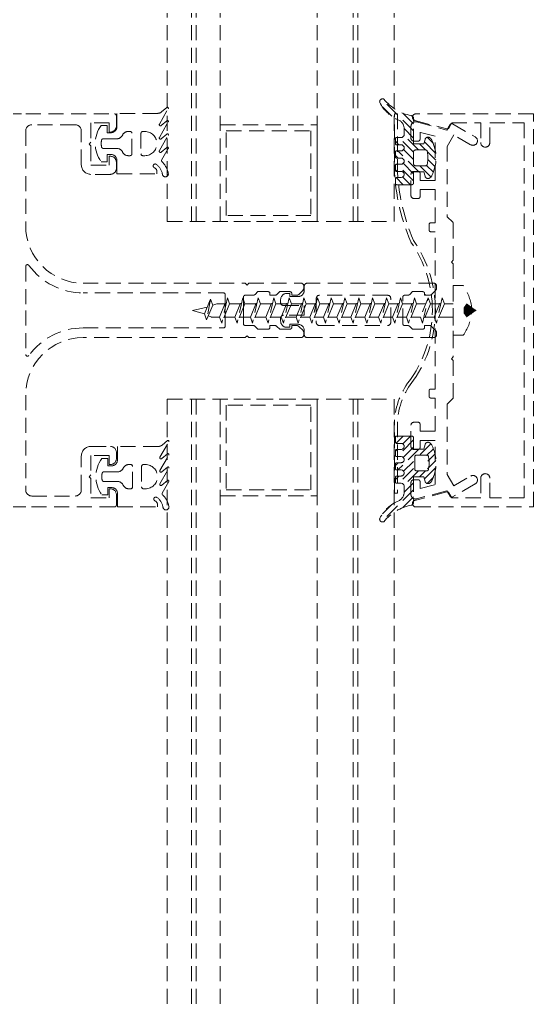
# Model space of a CAD drawing. Extents: x -1457 to 23780, y -2071 to 4205.
# Drawn here: x 10724.01 to 10732.5, y 1305.57 to 1321.81 of the extents above; entities that cross this region are included whole.
import ezdxf

# ---------------------------------------------------------------- set-up
doc = ezdxf.new("R2010")
doc.units = 0
doc.header["$MEASUREMENT"] = 0
doc.linetypes.add('HIDDEN', pattern=[0.375, 0.25, -0.125])
doc.layers.add('M-TEFRIS2-015', color=129, linetype='Continuous', lineweight=9)

msp = doc.modelspace()

# ---------------------------------------------------------------- linework, layer by layer
at = {"layer": 'M-TEFRIS2-015', "linetype": 'HIDDEN', "lineweight": 0}
for p, q in [((10726.447, 1318.469), (10726.447, 1379.699)), ((10726.847, 1318.469), (10726.847, 1379.699)), ((10726.923, 1318.469), (10726.923, 1379.699)), ((10727.323, 1318.469), (10727.323, 1379.699)), ((10728.923, 1318.469), (10728.923, 1379.699)), ((10729.523, 1318.469), (10729.523, 1379.699)), ((10729.599, 1318.469), (10729.599, 1379.699)), ((10730.199, 1318.469), (10730.199, 1379.699)), ((10730.519, 1319.968), (10729.991, 1320.497)), ((10730.159, 1320.211), (10730.003, 1320.367)), ((10723.035, 1320.25), (10724.105, 1320.25)), ((10724.105, 1320.25), (10725.575, 1320.25)), ((10725.605, 1320.22), (10725.605, 1320.05)), ((10726.288, 1320.259), (10725.615, 1320.259)), ((10725.615, 1320.259), (10725.615, 1320.039)), ((10726.316, 1320.082), (10726.463, 1320.337)), ((10726.441, 1320.356), (10726.353, 1320.282)), ((10730.202, 1320.25), (10730.252, 1320.25)), ((10730.202, 1319.452), (10730.202, 1320.25)), ((10730.252, 1320.25), (10730.252, 1319.452)), ((10730.519, 1320.086), (10730.344, 1320.262)), ((10732.5, 1320.25), (10730.555, 1320.25)), ((10732.5, 1313.75), (10732.5, 1320.25)), ((10724.925, 1320.07), (10724.205, 1320.07)), ((10725.485, 1320.1), (10725.185, 1320.1)), ((10725.185, 1320.1), (10725.185, 1319.78)), ((10725.455, 1320.059), (10725.355, 1320.059)), ((10725.455, 1319.939), (10725.455, 1320.059)), ((10725.485, 1319.95), (10725.485, 1320.1)), ((10726.316, 1319.862), (10726.463, 1320.117)), ((10726.441, 1320.136), (10726.346, 1320.057)), ((10727.323, 1318.469), (10727.323, 1320.069)), ((10727.323, 1320.069), (10728.923, 1320.069)), ((10728.923, 1320.069), (10728.923, 1318.469)), ((10730.476, 1319.85), (10730.476, 1320.045)), ((10730.519, 1319.753), (10730.519, 1320.173)), ((10730.541, 1320.142), (10731.067, 1320.001)), ((10730.57, 1320.117), (10731.07, 1319.983)), ((10731.07, 1319.983), (10731.123, 1320.075)), ((10731.101, 1320.015), (10731.15, 1320.1)), ((10731.15, 1320.1), (10731.63, 1320.1)), ((10731.164, 1320.086), (10731.538, 1319.87)), ((10731.63, 1320.1), (10731.63, 1319.775)), ((10731.78, 1319.775), (10731.78, 1320.1)), ((10731.78, 1320.1), (10732.35, 1320.1)), ((10732.35, 1320.1), (10732.35, 1313.9)), ((10724.105, 1319.97), (10724.105, 1318.4)), ((10725.025, 1319.41), (10725.025, 1319.97)), ((10725.515, 1319.939), (10725.455, 1319.939)), ((10725.505, 1319.95), (10725.485, 1319.95)), ((10725.832, 1319.959), (10725.799, 1319.959)), ((10725.862, 1319.589), (10725.862, 1319.929)), ((10726.012, 1319.929), (10726.012, 1319.589)), ((10726.075, 1319.959), (10726.042, 1319.959)), ((10726.316, 1319.642), (10726.463, 1319.897)), ((10726.441, 1319.916), (10726.346, 1319.837)), ((10727.423, 1318.569), (10727.423, 1319.969)), ((10727.423, 1319.969), (10728.823, 1319.969)), ((10728.823, 1319.969), (10728.823, 1318.569)), ((10730.354, 1319.88), (10730.349, 1319.874)), ((10730.358, 1319.887), (10730.354, 1319.88)), ((10730.361, 1319.894), (10730.358, 1319.887)), ((10730.599, 1319.653), (10730.36, 1319.892)), ((10730.363, 1319.902), (10730.361, 1319.894)), ((10730.519, 1319.85), (10730.363, 1320.006)), ((10730.363, 1320.003), (10730.363, 1319.923)), ((10730.363, 1319.923), (10730.363, 1319.909)), ((10730.363, 1319.909), (10730.363, 1319.902)), ((10730.876, 1319.88), (10730.626, 1319.947)), ((10730.626, 1319.947), (10730.626, 1319.83)), ((10730.876, 1319.15), (10730.876, 1319.88)), ((10731.184, 1319.901), (10731.076, 1319.713)), ((10731.463, 1319.74), (10731.184, 1319.901)), ((10725.185, 1319.78), (10725.155, 1319.75)), ((10725.155, 1319.75), (10725.185, 1319.72)), ((10725.185, 1319.72), (10725.185, 1319.4)), ((10725.615, 1319.839), (10725.389, 1319.839)), ((10730.219, 1319.845), (10730.218, 1319.839)), ((10730.218, 1319.839), (10730.218, 1319.759)), ((10730.277, 1319.739), (10730.218, 1319.798)), ((10730.218, 1319.759), (10730.218, 1319.756)), ((10730.218, 1319.756), (10730.219, 1319.753)), ((10730.22, 1319.848), (10730.219, 1319.845)), ((10730.219, 1319.753), (10730.22, 1319.75)), ((10730.221, 1319.851), (10730.22, 1319.848)), ((10730.22, 1319.75), (10730.221, 1319.747)), ((10730.224, 1319.853), (10730.221, 1319.851)), ((10730.221, 1319.747), (10730.224, 1319.745)), ((10730.226, 1319.855), (10730.224, 1319.853)), ((10730.224, 1319.745), (10730.226, 1319.743)), ((10730.229, 1319.857), (10730.226, 1319.855)), ((10730.226, 1319.743), (10730.229, 1319.741)), ((10730.232, 1319.858), (10730.229, 1319.857)), ((10730.229, 1319.741), (10730.232, 1319.74)), ((10730.235, 1319.859), (10730.232, 1319.858)), ((10730.232, 1319.74), (10730.238, 1319.739)), ((10730.238, 1319.859), (10730.235, 1319.859)), ((10730.313, 1319.859), (10730.238, 1319.859)), ((10730.238, 1319.739), (10730.313, 1319.739)), ((10730.519, 1319.615), (10730.275, 1319.859)), ((10730.328, 1319.861), (10730.313, 1319.859)), ((10730.313, 1319.739), (10730.321, 1319.738)), ((10730.321, 1319.738), (10730.328, 1319.737)), ((10730.335, 1319.864), (10730.328, 1319.861)), ((10730.328, 1319.737), (10730.335, 1319.734)), ((10730.342, 1319.868), (10730.335, 1319.864)), ((10730.335, 1319.734), (10730.342, 1319.73)), ((10730.349, 1319.874), (10730.342, 1319.868)), ((10730.342, 1319.73), (10730.349, 1319.724)), ((10730.349, 1319.724), (10730.354, 1319.718)), ((10730.354, 1319.718), (10730.358, 1319.711)), ((10730.689, 1319.753), (10730.519, 1319.753)), ((10730.596, 1319.8), (10730.526, 1319.8)), ((10730.717, 1319.653), (10730.617, 1319.753)), ((10730.709, 1319.828), (10730.689, 1319.753)), ((10730.884, 1319.603), (10730.699, 1319.789)), ((10730.846, 1319.76), (10730.742, 1319.863)), ((10731.076, 1319.713), (10731.076, 1318.55)), ((10725.389, 1319.679), (10725.615, 1319.679)), ((10725.455, 1319.459), (10725.455, 1319.579)), ((10725.455, 1319.579), (10725.515, 1319.579)), ((10725.799, 1319.559), (10725.832, 1319.559)), ((10726.042, 1319.559), (10726.075, 1319.559)), ((10726.441, 1319.696), (10726.346, 1319.617)), ((10726.353, 1319.487), (10726.463, 1319.677)), ((10730.219, 1319.625), (10730.218, 1319.619)), ((10730.218, 1319.619), (10730.218, 1319.539)), ((10730.262, 1319.519), (10730.218, 1319.563)), ((10730.22, 1319.628), (10730.219, 1319.625)), ((10730.221, 1319.631), (10730.22, 1319.628)), ((10730.224, 1319.633), (10730.221, 1319.631)), ((10730.226, 1319.635), (10730.224, 1319.633)), ((10730.229, 1319.637), (10730.226, 1319.635)), ((10730.232, 1319.638), (10730.229, 1319.637)), ((10730.235, 1319.639), (10730.232, 1319.638)), ((10730.238, 1319.639), (10730.235, 1319.639)), ((10730.313, 1319.639), (10730.238, 1319.639)), ((10730.605, 1319.293), (10730.259, 1319.639)), ((10730.328, 1319.641), (10730.313, 1319.639)), ((10730.335, 1319.644), (10730.328, 1319.641)), ((10730.342, 1319.648), (10730.335, 1319.644)), ((10730.349, 1319.654), (10730.342, 1319.648)), ((10730.354, 1319.66), (10730.349, 1319.654)), ((10730.358, 1319.667), (10730.354, 1319.66)), ((10730.519, 1319.497), (10730.355, 1319.661)), ((10730.358, 1319.711), (10730.361, 1319.704)), ((10730.361, 1319.674), (10730.358, 1319.667)), ((10730.361, 1319.704), (10730.363, 1319.689)), ((10730.363, 1319.682), (10730.361, 1319.674)), ((10730.363, 1319.689), (10730.363, 1319.682)), ((10730.519, 1319.623), (10730.519, 1319.423)), ((10730.519, 1319.623), (10730.519, 1319.423)), ((10730.717, 1319.653), (10730.549, 1319.653)), ((10730.717, 1319.653), (10730.549, 1319.653)), ((10730.888, 1319.482), (10730.748, 1319.621)), ((10725.185, 1319.4), (10725.485, 1319.4)), ((10725.355, 1319.459), (10725.455, 1319.459)), ((10725.485, 1319.4), (10725.485, 1319.55)), ((10725.485, 1319.55), (10725.505, 1319.55)), ((10725.605, 1319.45), (10725.605, 1319.35)), ((10725.615, 1319.479), (10725.615, 1319.259)), ((10730.218, 1319.539), (10730.218, 1319.536)), ((10730.218, 1319.536), (10730.219, 1319.533)), ((10730.219, 1319.405), (10730.218, 1319.399)), ((10730.218, 1319.399), (10730.218, 1319.319)), ((10730.219, 1319.533), (10730.22, 1319.53)), ((10730.22, 1319.408), (10730.219, 1319.405)), ((10730.22, 1319.53), (10730.221, 1319.527)), ((10730.221, 1319.411), (10730.22, 1319.408)), ((10730.221, 1319.527), (10730.224, 1319.525)), ((10730.224, 1319.413), (10730.221, 1319.411)), ((10730.224, 1319.525), (10730.226, 1319.523)), ((10730.226, 1319.415), (10730.224, 1319.413)), ((10730.226, 1319.523), (10730.229, 1319.521)), ((10730.229, 1319.417), (10730.226, 1319.415)), ((10730.229, 1319.521), (10730.232, 1319.52)), ((10730.232, 1319.418), (10730.229, 1319.417)), ((10730.232, 1319.52), (10730.238, 1319.519)), ((10730.235, 1319.419), (10730.232, 1319.418)), ((10730.238, 1319.419), (10730.235, 1319.419)), ((10730.238, 1319.519), (10730.313, 1319.519)), ((10730.313, 1319.419), (10730.238, 1319.419)), ((10730.519, 1319.143), (10730.244, 1319.419)), ((10730.313, 1319.519), (10730.321, 1319.518)), ((10730.328, 1319.421), (10730.313, 1319.419)), ((10730.321, 1319.518), (10730.328, 1319.517)), ((10730.328, 1319.517), (10730.335, 1319.514)), ((10730.335, 1319.424), (10730.328, 1319.421)), ((10730.335, 1319.514), (10730.342, 1319.51)), ((10730.342, 1319.428), (10730.335, 1319.424)), ((10730.342, 1319.51), (10730.349, 1319.504)), ((10730.349, 1319.434), (10730.342, 1319.428)), ((10730.519, 1319.261), (10730.348, 1319.433)), ((10730.349, 1319.504), (10730.354, 1319.498)), ((10730.354, 1319.44), (10730.349, 1319.434)), ((10730.354, 1319.498), (10730.358, 1319.491)), ((10730.358, 1319.447), (10730.354, 1319.44)), ((10730.358, 1319.491), (10730.361, 1319.484)), ((10730.361, 1319.454), (10730.358, 1319.447)), ((10730.361, 1319.484), (10730.363, 1319.469)), ((10730.363, 1319.462), (10730.361, 1319.454)), ((10730.363, 1319.469), (10730.363, 1319.462)), ((10730.549, 1319.393), (10730.717, 1319.393)), ((10730.549, 1319.393), (10730.717, 1319.393)), ((10730.807, 1319.209), (10730.623, 1319.393)), ((10730.846, 1319.288), (10730.735, 1319.399)), ((10730.873, 1319.379), (10730.756, 1319.496)), ((10725.505, 1319.25), (10725.185, 1319.25)), ((10725.615, 1319.259), (10726.275, 1319.259)), ((10726.275, 1319.259), (10726.275, 1319.298)), ((10730.246, 1319.299), (10730.218, 1319.327)), ((10730.218, 1319.319), (10730.218, 1319.316)), ((10730.218, 1319.316), (10730.219, 1319.313)), ((10730.219, 1319.313), (10730.22, 1319.31)), ((10730.22, 1319.31), (10730.221, 1319.307)), ((10730.221, 1319.307), (10730.224, 1319.305)), ((10730.224, 1319.305), (10730.226, 1319.303)), ((10730.226, 1319.303), (10730.229, 1319.301)), ((10730.229, 1319.301), (10730.232, 1319.3)), ((10730.232, 1319.3), (10730.238, 1319.299)), ((10730.238, 1319.299), (10730.313, 1319.299)), ((10730.313, 1319.299), (10730.321, 1319.298)), ((10730.321, 1319.298), (10730.328, 1319.297)), ((10730.328, 1319.297), (10730.335, 1319.294)), ((10730.335, 1319.294), (10730.342, 1319.29)), ((10730.342, 1319.29), (10730.349, 1319.284)), ((10730.349, 1319.284), (10730.354, 1319.278)), ((10730.354, 1319.278), (10730.358, 1319.271)), ((10730.358, 1319.227), (10730.354, 1319.22)), ((10730.358, 1319.271), (10730.361, 1319.264)), ((10730.361, 1319.234), (10730.358, 1319.227)), ((10730.361, 1319.264), (10730.363, 1319.249)), ((10730.363, 1319.242), (10730.361, 1319.234)), ((10730.363, 1319.249), (10730.363, 1319.242)), ((10730.476, 1318.9), (10730.476, 1319.25)), ((10730.519, 1319.109), (10730.519, 1319.293)), ((10730.519, 1319.293), (10730.689, 1319.293)), ((10730.526, 1319.3), (10730.596, 1319.3)), ((10730.626, 1319.27), (10730.626, 1319.15)), ((10730.689, 1319.293), (10730.709, 1319.218)), ((10730.219, 1319.185), (10730.218, 1319.179)), ((10730.218, 1319.179), (10730.218, 1319.099)), ((10730.218, 1319.099), (10730.218, 1319.096)), ((10730.218, 1319.096), (10730.218, 1319.093)), ((10730.218, 1319.093), (10730.22, 1319.09)), ((10730.22, 1319.188), (10730.219, 1319.185)), ((10730.221, 1319.191), (10730.22, 1319.188)), ((10730.22, 1319.09), (10730.221, 1319.087)), ((10730.224, 1319.193), (10730.221, 1319.191)), ((10730.227, 1319.082), (10730.221, 1319.088)), ((10730.221, 1319.087), (10730.223, 1319.085)), ((10730.223, 1319.085), (10730.226, 1319.083)), ((10730.226, 1319.195), (10730.224, 1319.193)), ((10730.229, 1319.197), (10730.226, 1319.195)), ((10730.226, 1319.083), (10730.229, 1319.081)), ((10730.232, 1319.198), (10730.229, 1319.197)), ((10730.229, 1319.081), (10730.232, 1319.08)), ((10730.348, 1319.079), (10730.23, 1319.197)), ((10730.235, 1319.199), (10730.232, 1319.198)), ((10730.232, 1319.08), (10730.238, 1319.079)), ((10730.238, 1319.199), (10730.235, 1319.199)), ((10730.313, 1319.199), (10730.238, 1319.199)), ((10730.238, 1319.079), (10730.489, 1319.079)), ((10730.328, 1319.201), (10730.313, 1319.199)), ((10730.335, 1319.204), (10730.328, 1319.201)), ((10730.342, 1319.208), (10730.335, 1319.204)), ((10730.466, 1319.079), (10730.339, 1319.206)), ((10730.349, 1319.214), (10730.342, 1319.208)), ((10730.354, 1319.22), (10730.349, 1319.214)), ((10730.626, 1319.15), (10730.876, 1319.15)), ((10730.876, 1319), (10730.626, 1319)), ((10730.626, 1319), (10730.626, 1318.88)), ((10730.876, 1318.45), (10730.876, 1319)), ((10730.596, 1318.85), (10730.526, 1318.85)), ((10726.447, 1318.469), (10730.199, 1318.469)), ((10728.923, 1318.469), (10727.323, 1318.469)), ((10728.823, 1318.569), (10727.423, 1318.569)), ((10730.776, 1318.33), (10730.776, 1318.42)), ((10730.806, 1318.45), (10730.876, 1318.45)), ((10731.076, 1318.55), (10731.167, 1318.459)), ((10731.176, 1318.438), (10731.176, 1317.83)), ((10730.876, 1318.3), (10730.806, 1318.3)), ((10730.876, 1315.7), (10730.876, 1318.3)), ((10731.176, 1317.83), (10731.146, 1317.8)), ((10731.146, 1317.8), (10731.176, 1317.77)), ((10731.176, 1317.77), (10731.176, 1317)), ((10724.105, 1317.727), (10724.105, 1317)), ((10725.055, 1317.45), (10727.735, 1317.45)), ((10727.735, 1317.45), (10727.765, 1317.42)), ((10727.765, 1317.42), (10727.795, 1317.45)), ((10727.795, 1317.45), (10728.655, 1317.45)), ((10730.851, 1317.45), (10728.761, 1317.45)), ((10727.375, 1317.29), (10725.055, 1317.29)), ((10727.945, 1317.31), (10727.9, 1317.265)), ((10728.115, 1317.31), (10727.945, 1317.31)), ((10728.145, 1317.25), (10728.145, 1317.28)), ((10728.305, 1317.31), (10728.26, 1317.265)), ((10728.475, 1317.31), (10728.305, 1317.31)), ((10728.471, 1317.28), (10728.421, 1317.28)), ((10728.471, 1317.23), (10728.471, 1317.28)), ((10728.505, 1317.25), (10728.505, 1317.28)), ((10728.691, 1317.335), (10728.62, 1317.265)), ((10728.705, 1317.4), (10728.705, 1317.371)), ((10728.711, 1317.4), (10728.711, 1317.33)), ((10730.455, 1317.264), (10730.501, 1317.31)), ((10730.501, 1317.31), (10730.671, 1317.31)), ((10730.701, 1317.28), (10730.701, 1317.25)), ((10730.815, 1317.264), (10730.886, 1317.335)), ((10730.901, 1317.37), (10730.901, 1317.4)), ((10731.175, 1317.41), (10731.175, 1316.59)), ((10731.34, 1317.41), (10731.175, 1317.41)), ((10727.06, 1316.944), (10727.162, 1317.186)), ((10727.162, 1317.186), (10727.096, 1316.844)), ((10727.162, 1317.186), (10727.198, 1317.086)), ((10727.31, 1316.89), (10727.44, 1317.21)), ((10727.31, 1316.89), (10727.44, 1317.21)), ((10727.44, 1317.21), (10727.346, 1316.79)), ((10727.405, 1317), (10727.405, 1317.26)), ((10727.44, 1317.21), (10727.476, 1317.11)), ((10727.565, 1316.89), (10727.695, 1317.21)), ((10727.565, 1316.89), (10727.695, 1317.21)), ((10727.695, 1317.21), (10727.602, 1316.79)), ((10727.695, 1317.21), (10727.731, 1317.11)), ((10727.705, 1317.22), (10727.705, 1317)), ((10727.864, 1317.25), (10727.735, 1317.25)), ((10727.821, 1316.89), (10727.95, 1317.21)), ((10727.821, 1316.89), (10727.95, 1317.21)), ((10727.95, 1317.21), (10727.857, 1316.79)), ((10727.95, 1317.21), (10727.987, 1317.11)), ((10728.076, 1316.89), (10728.206, 1317.21)), ((10728.076, 1316.89), (10728.206, 1317.21)), ((10728.206, 1317.21), (10728.113, 1316.79)), ((10728.224, 1317.25), (10728.145, 1317.25)), ((10728.206, 1317.21), (10728.242, 1317.11)), ((10728.321, 1317.18), (10728.321, 1317.13)), ((10728.332, 1316.89), (10728.461, 1317.21)), ((10728.332, 1316.89), (10728.461, 1317.21)), ((10728.461, 1317.21), (10728.368, 1316.79)), ((10728.461, 1317.21), (10728.498, 1317.11)), ((10728.611, 1317.23), (10728.471, 1317.23)), ((10728.584, 1317.25), (10728.505, 1317.25)), ((10728.577, 1316.89), (10728.707, 1317.21)), ((10728.577, 1316.89), (10728.707, 1317.21)), ((10728.707, 1317.21), (10728.613, 1316.79)), ((10728.707, 1317.21), (10728.743, 1317.11)), ((10728.802, 1316.89), (10728.932, 1317.21)), ((10728.802, 1316.89), (10728.932, 1317.21)), ((10728.932, 1317.21), (10728.839, 1316.79)), ((10728.911, 1317.2), (10728.911, 1316.8)), ((10728.932, 1317.21), (10728.969, 1317.11)), ((10730.091, 1317.25), (10728.961, 1317.25)), ((10729.028, 1316.89), (10729.158, 1317.21)), ((10729.028, 1316.89), (10729.158, 1317.21)), ((10729.158, 1317.21), (10729.064, 1316.79)), ((10729.158, 1317.21), (10729.194, 1317.11)), ((10729.253, 1316.89), (10729.383, 1317.21)), ((10729.253, 1316.89), (10729.383, 1317.21)), ((10729.383, 1317.21), (10729.29, 1316.79)), ((10729.383, 1317.21), (10729.419, 1317.11)), ((10729.483, 1316.89), (10729.613, 1317.21)), ((10729.483, 1316.89), (10729.613, 1317.21)), ((10729.613, 1317.21), (10729.519, 1316.79)), ((10729.613, 1317.21), (10729.649, 1317.11)), ((10729.713, 1316.89), (10729.842, 1317.21)), ((10729.713, 1316.89), (10729.842, 1317.21)), ((10729.842, 1317.21), (10729.749, 1316.79)), ((10729.842, 1317.21), (10729.879, 1317.11)), ((10729.942, 1316.89), (10730.072, 1317.21)), ((10730.072, 1317.21), (10729.979, 1316.79)), ((10730.072, 1317.21), (10730.108, 1317.11)), ((10730.141, 1316.8), (10730.141, 1317.2)), ((10730.172, 1316.89), (10730.302, 1317.21)), ((10730.302, 1317.21), (10730.208, 1316.79)), ((10730.302, 1317.21), (10730.338, 1317.11)), ((10730.341, 1316.78), (10730.341, 1317.22)), ((10730.371, 1317.25), (10730.42, 1317.25)), ((10730.402, 1316.89), (10730.532, 1317.21)), ((10730.402, 1316.89), (10730.532, 1317.21)), ((10730.532, 1317.21), (10730.438, 1316.79)), ((10730.532, 1317.21), (10730.568, 1317.11)), ((10730.762, 1317.21), (10730.632, 1316.89)), ((10730.668, 1316.79), (10730.762, 1317.21)), ((10730.721, 1317.25), (10730.701, 1317.27)), ((10730.701, 1317.25), (10730.78, 1317.25)), ((10730.762, 1317.21), (10730.798, 1317.11)), ((10730.862, 1316.89), (10730.992, 1317.21)), ((10730.992, 1317.21), (10730.898, 1316.79)), ((10730.992, 1317.21), (10731.028, 1317.11)), ((10724.105, 1317), (10724.105, 1316.273)), ((10726.864, 1317), (10727.107, 1317.055)), ((10726.864, 1317), (10727.061, 1316.942)), ((10727.198, 1317.086), (10727.096, 1316.844)), ((10727.198, 1317.086), (10727.265, 1317.109)), ((10727.399, 1317.11), (10727.272, 1317.11)), ((10727.476, 1317.11), (10727.346, 1316.79)), ((10727.405, 1316.74), (10727.405, 1317)), ((10727.655, 1317.11), (10727.476, 1317.11)), ((10727.731, 1317.11), (10727.602, 1316.79)), ((10727.705, 1317), (10727.705, 1316.78)), ((10727.91, 1317.11), (10727.731, 1317.11)), ((10727.987, 1317.11), (10727.857, 1316.79)), ((10728.165, 1317.11), (10727.987, 1317.11)), ((10728.242, 1317.11), (10728.113, 1316.79)), ((10728.421, 1317.11), (10728.242, 1317.11)), ((10728.498, 1317.11), (10728.368, 1316.79)), ((10728.371, 1317.08), (10728.711, 1317.08)), ((10728.666, 1317.11), (10728.498, 1317.11)), ((10728.743, 1317.11), (10728.613, 1316.79)), ((10728.711, 1317.08), (10728.711, 1316.92)), ((10728.892, 1317.11), (10728.743, 1317.11)), ((10728.969, 1317.11), (10728.839, 1316.79)), ((10729.117, 1317.11), (10728.969, 1317.11)), ((10729.194, 1317.11), (10729.064, 1316.79)), ((10729.342, 1317.11), (10729.194, 1317.11)), ((10729.419, 1317.11), (10729.29, 1316.79)), ((10729.572, 1317.11), (10729.419, 1317.11)), ((10729.649, 1317.11), (10729.519, 1316.79)), ((10729.802, 1317.11), (10729.649, 1317.11)), ((10729.879, 1317.11), (10729.749, 1316.79)), ((10730.031, 1317.11), (10729.879, 1317.11)), ((10730.108, 1317.11), (10729.979, 1316.79)), ((10730.261, 1317.11), (10730.108, 1317.11)), ((10730.338, 1317.11), (10730.208, 1316.79)), ((10730.491, 1317.11), (10730.338, 1317.11)), ((10730.568, 1317.11), (10730.438, 1316.79)), ((10730.721, 1317.11), (10730.568, 1317.11)), ((10730.798, 1317.11), (10730.668, 1316.79)), ((10730.951, 1317.11), (10730.798, 1317.11)), ((10731.028, 1317.11), (10730.898, 1316.79)), ((10731.175, 1317.11), (10731.028, 1317.11)), ((10731.176, 1317), (10731.176, 1316.23)), ((10727.096, 1316.844), (10727.06, 1316.944)), ((10727.125, 1316.912), (10727.17, 1316.892)), ((10727.31, 1316.89), (10727.179, 1316.89)), ((10727.346, 1316.79), (10727.31, 1316.89)), ((10727.565, 1316.89), (10727.387, 1316.89)), ((10727.602, 1316.79), (10727.565, 1316.89)), ((10727.821, 1316.89), (10727.642, 1316.89)), ((10727.857, 1316.79), (10727.821, 1316.89)), ((10728.076, 1316.89), (10727.898, 1316.89)), ((10728.113, 1316.79), (10728.076, 1316.89)), ((10728.332, 1316.89), (10728.153, 1316.89)), ((10728.321, 1316.87), (10728.321, 1316.82)), ((10728.368, 1316.79), (10728.332, 1316.89)), ((10728.711, 1316.92), (10728.371, 1316.92)), ((10728.577, 1316.89), (10728.409, 1316.89)), ((10728.613, 1316.79), (10728.577, 1316.89)), ((10728.802, 1316.89), (10728.649, 1316.89)), ((10728.839, 1316.79), (10728.802, 1316.89)), ((10729.028, 1316.89), (10728.874, 1316.89)), ((10729.064, 1316.79), (10729.028, 1316.89)), ((10729.253, 1316.89), (10729.1, 1316.89)), ((10729.29, 1316.79), (10729.253, 1316.89)), ((10729.483, 1316.89), (10729.325, 1316.89)), ((10729.519, 1316.79), (10729.483, 1316.89)), ((10729.713, 1316.89), (10729.56, 1316.89)), ((10729.749, 1316.79), (10729.713, 1316.89)), ((10729.942, 1316.89), (10729.79, 1316.89)), ((10729.979, 1316.79), (10729.942, 1316.89)), ((10730.172, 1316.89), (10730.019, 1316.89)), ((10730.208, 1316.79), (10730.172, 1316.89)), ((10730.402, 1316.89), (10730.249, 1316.89)), ((10730.438, 1316.79), (10730.402, 1316.89)), ((10730.632, 1316.89), (10730.479, 1316.89)), ((10730.632, 1316.89), (10730.668, 1316.79)), ((10730.862, 1316.89), (10730.709, 1316.89)), ((10730.898, 1316.79), (10730.862, 1316.89)), ((10731.175, 1316.89), (10730.939, 1316.89)), ((10725.055, 1316.71), (10727.375, 1316.71)), ((10727.735, 1316.75), (10727.864, 1316.75)), ((10727.9, 1316.735), (10727.945, 1316.69)), ((10727.945, 1316.69), (10728.115, 1316.69)), ((10728.145, 1316.72), (10728.145, 1316.75)), ((10728.145, 1316.75), (10728.224, 1316.75)), ((10728.26, 1316.735), (10728.305, 1316.69)), ((10728.305, 1316.69), (10728.475, 1316.69)), ((10728.421, 1316.72), (10728.471, 1316.72)), ((10728.471, 1316.72), (10728.471, 1316.77)), ((10728.471, 1316.77), (10728.611, 1316.77)), ((10728.505, 1316.72), (10728.505, 1316.75)), ((10728.505, 1316.75), (10728.584, 1316.75)), ((10728.62, 1316.735), (10728.691, 1316.665)), ((10728.705, 1316.629), (10728.705, 1316.6)), ((10728.711, 1316.67), (10728.711, 1316.6)), ((10728.961, 1316.75), (10730.091, 1316.75)), ((10730.42, 1316.75), (10730.371, 1316.75)), ((10730.501, 1316.69), (10730.455, 1316.735)), ((10730.671, 1316.69), (10730.501, 1316.69)), ((10730.78, 1316.75), (10730.701, 1316.75)), ((10730.701, 1316.75), (10730.701, 1316.72)), ((10730.886, 1316.664), (10730.815, 1316.735)), ((10730.901, 1316.6), (10730.901, 1316.629)), ((10727.735, 1316.55), (10725.055, 1316.55)), ((10727.765, 1316.58), (10727.735, 1316.55)), ((10727.795, 1316.55), (10727.765, 1316.58)), ((10728.655, 1316.55), (10727.795, 1316.55)), ((10728.761, 1316.55), (10730.851, 1316.55)), ((10731.34, 1316.59), (10731.175, 1316.59)), ((10731.176, 1316.23), (10731.146, 1316.2)), ((10731.146, 1316.2), (10731.176, 1316.17)), ((10731.176, 1316.17), (10731.176, 1315.562)), ((10730.776, 1315.58), (10730.776, 1315.67)), ((10730.806, 1315.7), (10730.876, 1315.7)), ((10724.105, 1315.6), (10724.105, 1314.03)), ((10726.447, 1315.531), (10730.199, 1315.531)), ((10726.447, 1315.531), (10726.447, 1146.366)), ((10726.847, 1315.531), (10726.847, 1146.366)), ((10726.923, 1315.531), (10726.923, 1146.366)), ((10728.923, 1315.531), (10727.323, 1315.531)), ((10727.323, 1315.531), (10727.323, 1313.931)), ((10727.323, 1315.531), (10727.323, 1146.366)), ((10728.923, 1313.931), (10728.923, 1315.531)), ((10728.923, 1315.531), (10728.923, 1146.366)), ((10729.523, 1315.531), (10729.523, 1146.366)), ((10729.599, 1315.531), (10729.599, 1146.366)), ((10730.199, 1315.531), (10730.199, 1146.366)), ((10730.876, 1315.55), (10730.806, 1315.55)), ((10730.876, 1315), (10730.876, 1315.55)), ((10731.167, 1315.541), (10731.076, 1315.45)), ((10728.823, 1315.431), (10727.423, 1315.431)), ((10727.423, 1315.431), (10727.423, 1314.031)), ((10728.823, 1314.031), (10728.823, 1315.431)), ((10731.076, 1315.45), (10731.076, 1314.287)), ((10730.202, 1313.978), (10730.202, 1315.156)), ((10730.252, 1315.155), (10730.252, 1313.978)), ((10730.476, 1314.75), (10730.476, 1315.1)), ((10730.526, 1315.15), (10730.596, 1315.15)), ((10730.626, 1315.12), (10730.626, 1315)), ((10726.451, 1314.847), (10726.363, 1314.773)), ((10730.218, 1314.907), (10730.22, 1314.91)), ((10730.218, 1314.904), (10730.218, 1314.907)), ((10730.218, 1314.901), (10730.218, 1314.904)), ((10730.218, 1314.821), (10730.218, 1314.901)), ((10730.22, 1314.91), (10730.221, 1314.913)), ((10730.227, 1314.918), (10730.221, 1314.912)), ((10730.221, 1314.913), (10730.223, 1314.915)), ((10730.223, 1314.915), (10730.226, 1314.917)), ((10730.226, 1314.917), (10730.229, 1314.919)), ((10730.229, 1314.919), (10730.232, 1314.92)), ((10730.348, 1314.921), (10730.23, 1314.803)), ((10730.232, 1314.92), (10730.238, 1314.921)), ((10730.238, 1314.921), (10730.489, 1314.921)), ((10730.519, 1314.857), (10730.244, 1314.581)), ((10730.466, 1314.921), (10730.339, 1314.794)), ((10730.519, 1314.891), (10730.519, 1314.707)), ((10730.626, 1315), (10730.876, 1315)), ((10730.876, 1314.85), (10730.626, 1314.85)), ((10730.626, 1314.85), (10730.626, 1314.73)), ((10730.876, 1314.12), (10730.876, 1314.85)), ((10725.185, 1314.75), (10725.505, 1314.75)), ((10726.298, 1314.75), (10725.625, 1314.75)), ((10725.625, 1314.75), (10725.625, 1314.53)), ((10726.326, 1314.573), (10726.473, 1314.828)), ((10730.219, 1314.815), (10730.218, 1314.821)), ((10730.246, 1314.701), (10730.218, 1314.673)), ((10730.218, 1314.684), (10730.219, 1314.687)), ((10730.218, 1314.681), (10730.218, 1314.684)), ((10730.218, 1314.601), (10730.218, 1314.681)), ((10730.22, 1314.812), (10730.219, 1314.815)), ((10730.219, 1314.687), (10730.22, 1314.69)), ((10730.221, 1314.809), (10730.22, 1314.812)), ((10730.22, 1314.69), (10730.221, 1314.693)), ((10730.224, 1314.807), (10730.221, 1314.809)), ((10730.221, 1314.693), (10730.224, 1314.695)), ((10730.226, 1314.805), (10730.224, 1314.807)), ((10730.224, 1314.695), (10730.226, 1314.697)), ((10730.229, 1314.803), (10730.226, 1314.805)), ((10730.226, 1314.697), (10730.229, 1314.699)), ((10730.232, 1314.802), (10730.229, 1314.803)), ((10730.229, 1314.699), (10730.232, 1314.7)), ((10730.235, 1314.801), (10730.232, 1314.802)), ((10730.232, 1314.7), (10730.238, 1314.701)), ((10730.238, 1314.801), (10730.235, 1314.801)), ((10730.313, 1314.801), (10730.238, 1314.801)), ((10730.238, 1314.701), (10730.313, 1314.701)), ((10730.605, 1314.707), (10730.259, 1314.361)), ((10730.328, 1314.799), (10730.313, 1314.801)), ((10730.313, 1314.701), (10730.321, 1314.702)), ((10730.321, 1314.702), (10730.328, 1314.703)), ((10730.335, 1314.796), (10730.328, 1314.799)), ((10730.328, 1314.703), (10730.335, 1314.706)), ((10730.342, 1314.792), (10730.335, 1314.796)), ((10730.335, 1314.706), (10730.342, 1314.71)), ((10730.349, 1314.786), (10730.342, 1314.792)), ((10730.342, 1314.71), (10730.349, 1314.716)), ((10730.519, 1314.739), (10730.348, 1314.567)), ((10730.354, 1314.78), (10730.349, 1314.786)), ((10730.349, 1314.716), (10730.354, 1314.722)), ((10730.358, 1314.773), (10730.354, 1314.78)), ((10730.354, 1314.722), (10730.358, 1314.729)), ((10730.361, 1314.766), (10730.358, 1314.773)), ((10730.358, 1314.729), (10730.361, 1314.736)), ((10730.363, 1314.758), (10730.361, 1314.766)), ((10730.361, 1314.736), (10730.363, 1314.751)), ((10730.363, 1314.751), (10730.363, 1314.758)), ((10730.519, 1314.707), (10730.689, 1314.707)), ((10730.596, 1314.7), (10730.526, 1314.7)), ((10730.807, 1314.791), (10730.623, 1314.607)), ((10730.689, 1314.707), (10730.709, 1314.782)), ((10730.846, 1314.712), (10730.735, 1314.601)), ((10725.025, 1314.03), (10725.025, 1314.59)), ((10725.485, 1314.6), (10725.185, 1314.6)), ((10725.185, 1314.6), (10725.185, 1314.28)), ((10725.465, 1314.55), (10725.365, 1314.55)), ((10725.465, 1314.43), (10725.465, 1314.55)), ((10725.485, 1314.45), (10725.485, 1314.6)), ((10725.605, 1314.65), (10725.605, 1314.55)), ((10726.326, 1314.353), (10726.473, 1314.608)), ((10726.451, 1314.627), (10726.356, 1314.548)), ((10730.219, 1314.595), (10730.218, 1314.601)), ((10730.22, 1314.592), (10730.219, 1314.595)), ((10730.221, 1314.589), (10730.22, 1314.592)), ((10730.224, 1314.587), (10730.221, 1314.589)), ((10730.226, 1314.585), (10730.224, 1314.587)), ((10730.229, 1314.583), (10730.226, 1314.585)), ((10730.232, 1314.582), (10730.229, 1314.583)), ((10730.235, 1314.581), (10730.232, 1314.582)), ((10730.238, 1314.581), (10730.235, 1314.581)), ((10730.313, 1314.581), (10730.238, 1314.581)), ((10730.328, 1314.579), (10730.313, 1314.581)), ((10730.335, 1314.576), (10730.328, 1314.579)), ((10730.342, 1314.572), (10730.335, 1314.576)), ((10730.349, 1314.566), (10730.342, 1314.572)), ((10730.354, 1314.56), (10730.349, 1314.566)), ((10730.358, 1314.553), (10730.354, 1314.56)), ((10730.361, 1314.546), (10730.358, 1314.553)), ((10730.363, 1314.538), (10730.361, 1314.546)), ((10730.361, 1314.516), (10730.363, 1314.531)), ((10730.363, 1314.531), (10730.363, 1314.538)), ((10730.539, 1314.377), (10730.539, 1314.577)), ((10730.539, 1314.377), (10730.539, 1314.577)), ((10730.569, 1314.607), (10730.737, 1314.607)), ((10730.569, 1314.607), (10730.737, 1314.607)), ((10730.888, 1314.518), (10730.748, 1314.379)), ((10730.873, 1314.621), (10730.756, 1314.504)), ((10725.525, 1314.43), (10725.465, 1314.43)), ((10725.505, 1314.45), (10725.485, 1314.45)), ((10725.842, 1314.45), (10725.809, 1314.45)), ((10725.872, 1314.08), (10725.872, 1314.42)), ((10726.022, 1314.42), (10726.022, 1314.08)), ((10726.085, 1314.45), (10726.052, 1314.45)), ((10726.326, 1314.133), (10726.473, 1314.388)), ((10726.451, 1314.407), (10726.356, 1314.328)), ((10730.262, 1314.481), (10730.218, 1314.437)), ((10730.218, 1314.464), (10730.219, 1314.467)), ((10730.218, 1314.461), (10730.218, 1314.464)), ((10730.218, 1314.381), (10730.218, 1314.461)), ((10730.219, 1314.375), (10730.218, 1314.381)), ((10730.219, 1314.467), (10730.22, 1314.47)), ((10730.22, 1314.372), (10730.219, 1314.375)), ((10730.22, 1314.47), (10730.221, 1314.473)), ((10730.221, 1314.369), (10730.22, 1314.372)), ((10730.221, 1314.473), (10730.224, 1314.475)), ((10730.224, 1314.367), (10730.221, 1314.369)), ((10730.224, 1314.475), (10730.226, 1314.477)), ((10730.226, 1314.365), (10730.224, 1314.367)), ((10730.226, 1314.477), (10730.229, 1314.479)), ((10730.229, 1314.363), (10730.226, 1314.365)), ((10730.229, 1314.479), (10730.232, 1314.48)), ((10730.232, 1314.362), (10730.229, 1314.363)), ((10730.232, 1314.48), (10730.238, 1314.481)), ((10730.235, 1314.361), (10730.232, 1314.362)), ((10730.238, 1314.361), (10730.235, 1314.361)), ((10730.238, 1314.481), (10730.313, 1314.481)), ((10730.313, 1314.361), (10730.238, 1314.361)), ((10730.519, 1314.385), (10730.275, 1314.141)), ((10730.313, 1314.481), (10730.321, 1314.482)), ((10730.328, 1314.359), (10730.313, 1314.361)), ((10730.321, 1314.482), (10730.328, 1314.483)), ((10730.328, 1314.483), (10730.335, 1314.486)), ((10730.335, 1314.356), (10730.328, 1314.359)), ((10730.335, 1314.486), (10730.342, 1314.49)), ((10730.342, 1314.352), (10730.335, 1314.356)), ((10730.342, 1314.49), (10730.349, 1314.496)), ((10730.349, 1314.496), (10730.354, 1314.502)), ((10730.354, 1314.502), (10730.358, 1314.509)), ((10730.519, 1314.503), (10730.355, 1314.339)), ((10730.358, 1314.509), (10730.361, 1314.516)), ((10730.884, 1314.397), (10730.699, 1314.211)), ((10725.185, 1314.28), (10725.155, 1314.25)), ((10725.155, 1314.25), (10725.185, 1314.22)), ((10725.185, 1314.22), (10725.185, 1313.9)), ((10725.625, 1314.33), (10725.399, 1314.33)), ((10730.277, 1314.261), (10730.218, 1314.202)), ((10730.218, 1314.244), (10730.219, 1314.247)), ((10730.218, 1314.241), (10730.218, 1314.244)), ((10730.218, 1314.161), (10730.218, 1314.241)), ((10730.219, 1314.247), (10730.22, 1314.25)), ((10730.22, 1314.25), (10730.221, 1314.253)), ((10730.221, 1314.253), (10730.224, 1314.255)), ((10730.224, 1314.255), (10730.226, 1314.257)), ((10730.226, 1314.257), (10730.229, 1314.259)), ((10730.229, 1314.259), (10730.232, 1314.26)), ((10730.232, 1314.26), (10730.238, 1314.261)), ((10730.238, 1314.261), (10730.313, 1314.261)), ((10730.313, 1314.261), (10730.321, 1314.262)), ((10730.321, 1314.262), (10730.328, 1314.263)), ((10730.328, 1314.263), (10730.335, 1314.266)), ((10730.335, 1314.266), (10730.342, 1314.27)), ((10730.349, 1314.346), (10730.342, 1314.352)), ((10730.342, 1314.27), (10730.349, 1314.276)), ((10730.354, 1314.34), (10730.349, 1314.346)), ((10730.349, 1314.276), (10730.354, 1314.282)), ((10730.358, 1314.333), (10730.354, 1314.34)), ((10730.354, 1314.282), (10730.358, 1314.289)), ((10730.361, 1314.326), (10730.358, 1314.333)), ((10730.358, 1314.289), (10730.361, 1314.296)), ((10730.599, 1314.347), (10730.36, 1314.108)), ((10730.363, 1314.318), (10730.361, 1314.326)), ((10730.361, 1314.296), (10730.363, 1314.311)), ((10730.363, 1314.311), (10730.363, 1314.318)), ((10730.689, 1314.247), (10730.519, 1314.247)), ((10730.519, 1314.247), (10730.519, 1313.827)), ((10730.526, 1314.2), (10730.596, 1314.2)), ((10730.737, 1314.347), (10730.569, 1314.347)), ((10730.737, 1314.347), (10730.569, 1314.347)), ((10730.717, 1314.347), (10730.617, 1314.247)), ((10730.709, 1314.172), (10730.689, 1314.247)), ((10730.846, 1314.24), (10730.742, 1314.137)), ((10731.076, 1314.287), (10731.184, 1314.099)), ((10731.184, 1314.099), (10731.463, 1314.26)), ((10731.63, 1314.225), (10731.63, 1313.9)), ((10731.78, 1313.9), (10731.78, 1314.225)), ((10725.399, 1314.17), (10725.625, 1314.17)), ((10725.465, 1313.95), (10725.465, 1314.07)), ((10725.465, 1314.07), (10725.525, 1314.07)), ((10725.485, 1313.9), (10725.485, 1314.05)), ((10725.485, 1314.05), (10725.505, 1314.05)), ((10725.809, 1314.05), (10725.842, 1314.05)), ((10726.052, 1314.05), (10726.085, 1314.05)), ((10726.451, 1314.187), (10726.356, 1314.108)), ((10726.363, 1313.978), (10726.473, 1314.168)), ((10727.423, 1314.031), (10728.823, 1314.031)), ((10730.519, 1314.032), (10729.991, 1313.503)), ((10730.219, 1314.155), (10730.218, 1314.161)), ((10730.22, 1314.152), (10730.219, 1314.155)), ((10730.221, 1314.149), (10730.22, 1314.152)), ((10730.224, 1314.147), (10730.221, 1314.149)), ((10730.226, 1314.145), (10730.224, 1314.147)), ((10730.229, 1314.143), (10730.226, 1314.145)), ((10730.232, 1314.142), (10730.229, 1314.143)), ((10730.235, 1314.141), (10730.232, 1314.142)), ((10730.238, 1314.141), (10730.235, 1314.141)), ((10730.313, 1314.141), (10730.238, 1314.141)), ((10730.328, 1314.139), (10730.313, 1314.141)), ((10730.335, 1314.136), (10730.328, 1314.139)), ((10730.342, 1314.132), (10730.335, 1314.136)), ((10730.349, 1314.126), (10730.342, 1314.132)), ((10730.354, 1314.12), (10730.349, 1314.126)), ((10730.358, 1314.113), (10730.354, 1314.12)), ((10730.361, 1314.106), (10730.358, 1314.113)), ((10730.363, 1314.098), (10730.361, 1314.106)), ((10730.519, 1314.15), (10730.363, 1313.994)), ((10730.363, 1314.091), (10730.363, 1314.098)), ((10730.363, 1314.077), (10730.363, 1314.091)), ((10730.363, 1313.997), (10730.363, 1314.077)), ((10730.476, 1313.955), (10730.476, 1314.15)), ((10730.626, 1314.17), (10730.626, 1314.053)), ((10730.626, 1314.053), (10730.876, 1314.12)), ((10731.538, 1314.13), (10731.164, 1313.914)), ((10724.205, 1313.93), (10724.925, 1313.93)), ((10725.185, 1313.9), (10725.485, 1313.9)), ((10725.365, 1313.95), (10725.465, 1313.95)), ((10725.605, 1313.95), (10725.605, 1313.78)), ((10725.625, 1313.97), (10725.625, 1313.75)), ((10727.323, 1313.931), (10728.923, 1313.931)), ((10730.252, 1313.978), (10730.202, 1313.978)), ((10730.519, 1313.914), (10730.344, 1313.738)), ((10731.067, 1313.999), (10730.541, 1313.858)), ((10731.07, 1314.017), (10730.57, 1313.883)), ((10731.123, 1313.925), (10731.07, 1314.017)), ((10731.15, 1313.9), (10731.101, 1313.985)), ((10731.63, 1313.9), (10731.15, 1313.9)), ((10732.35, 1313.9), (10731.78, 1313.9)), ((10724.105, 1313.75), (10723.035, 1313.75)), ((10725.575, 1313.75), (10724.105, 1313.75)), ((10725.625, 1313.75), (10726.285, 1313.75)), ((10726.285, 1313.75), (10726.285, 1313.789)), ((10730.159, 1313.789), (10730.003, 1313.633)), ((10730.555, 1313.75), (10732.5, 1313.75))]:
    msp.add_line(p, q, dxfattribs=at)
at = {"layer": 'M-TEFRIS2-015', "linetype": 'HIDDEN', "lineweight": 0, "const_width": 0.2}
msp.add_lwpolyline([(10731.478, 1316.942), (10731.445, 1316.988), (10731.445, 1317.013), (10731.478, 1317.058)], dxfattribs=at)
at = {"layer": 'M-TEFRIS2-015', "linetype": 'HIDDEN', "lineweight": 0}
for centre, radius, start, end in [((10730.007, 1320.451), 0.0486, 63.0293, 195.4317), ((10730.516, 1320.724), 0.625, 207.2, 247.3388), ((10730.625, 1320.971), 0.763, 218.6618, 259.1202), ((10725.575, 1320.22), 0.03, 0, 90), ((10726.288, 1320.359), 0.1, 270, 310), ((10726.45, 1320.345), 0.015, 330, 130), ((10730.469, 1320.173), 0.05, 0, 76.8402), ((10730.555, 1320.195), 0.0549, 90, 255), ((10724.205, 1319.97), 0.1, 90, 180), ((10724.925, 1319.97), 0.1, 0, 90), ((10725.755, 1319.759), 0.5, 143.1301, 216.8699), ((10725.505, 1320.05), 0.1, 270, 0), ((10725.515, 1320.039), 0.1, 270, 0), ((10726.334, 1320.072), 0.02, 150, 310), ((10726.45, 1320.125), 0.015, 330, 130), ((10730.202, 1320.003), 0.162, 0.1027, 62.96), ((10730.551, 1320.045), 0.0747, 75, 180), ((10731.149, 1320.06), 0.03, 60, 150), ((10725.615, 1319.939), 0.1, 270, 336.4218), ((10725.799, 1319.859), 0.1, 90, 156.4218), ((10725.832, 1319.929), 0.03, 0, 90), ((10726.042, 1319.929), 0.03, 90, 180), ((10726.075, 1319.759), 0.2, 270, 90), ((10726.45, 1319.905), 0.015, 330, 130), ((10731.075, 1320.03), 0.03, 255, 330), ((10725.755, 1319.759), 0.4, 172.2336, 187.7664), ((10725.389, 1319.809), 0.03, 90, 172.2336), ((10726.334, 1319.852), 0.02, 150, 310), ((10730.526, 1319.85), 0.05, 180, 270), ((10730.596, 1319.83), 0.03, 270, 0), ((10730.757, 1319.815), 0.05, 57.9606, 165.4015), ((10730.731, 1319.773), 0.1, 26.3878, 57.9606), ((10730.227, 1319.523), 0.662, 333.6122, 26.3878), ((10731.501, 1319.805), 0.075, 240, 60), ((10731.705, 1319.775), 0.075, 180, 0), ((10725.389, 1319.709), 0.03, 187.7664, 270), ((10725.515, 1319.479), 0.1, 0, 90), ((10725.615, 1319.579), 0.1, 23.5782, 90), ((10725.799, 1319.659), 0.1, 203.5782, 270), ((10725.832, 1319.589), 0.03, 270, 0), ((10726.042, 1319.589), 0.03, 180, 270), ((10726.334, 1319.632), 0.02, 150, 310), ((10726.45, 1319.685), 0.015, 330, 130), ((10730.549, 1319.623), 0.03, 90, 180), ((10730.549, 1319.623), 0.03, 90, 180), ((10730.717, 1319.623), 0.03, 10.824, 90), ((10730.717, 1319.623), 0.03, 10.824, 90), ((10730.194, 1319.523), 0.562, 349.176, 10.824), ((10730.194, 1319.523), 0.562, 349.176, 10.824), ((10725.185, 1319.41), 0.16, 180, 270), ((10725.505, 1319.45), 0.1, 0, 90), ((10726.246, 1319.389), 0.0327, 54.5697, 248.4093), ((10726.126, 1319.217), 0.242, 9.6907, 55.1975), ((10726.371, 1319.477), 0.02, 150, 218.3857), ((10726.099, 1319.194), 0.372, 9.8485, 46.5), ((10733.52, 1319.452), 3.319, 180, 203.4458), ((10733.52, 1319.452), 3.269, 180, 203.3597), ((10730.549, 1319.423), 0.03, 180, 270), ((10730.549, 1319.423), 0.03, 180, 270), ((10730.717, 1319.423), 0.03, 270, 349.176), ((10730.717, 1319.423), 0.03, 270, 349.176), ((10725.505, 1319.35), 0.1, 270, 0), ((10726.21, 1319.298), 0.065, 360, 68.4093), ((10726.415, 1319.259), 0.05, 181.5146, 359.0278), ((10730.526, 1319.25), 0.05, 90, 180), ((10730.596, 1319.27), 0.03, 0, 90), ((10730.731, 1319.273), 0.1, 302.0394, 333.6122), ((10730.489, 1319.109), 0.03, 270, 0), ((10730.757, 1319.231), 0.05, 194.5985, 302.0394), ((10730.526, 1318.9), 0.05, 180, 270), ((10730.596, 1318.88), 0.03, 270, 0), ((10730.806, 1318.42), 0.03, 90, 180), ((10731.146, 1318.438), 0.03, 360, 45), ((10725.055, 1318.4), 0.95, 180, 270), ((10730.806, 1318.33), 0.03, 180, 270), ((10728.847, 1317), 1.983, 360, 34.7826), ((10728.847, 1317), 2.033, 360, 34.6414), ((10724.135, 1317.727), 0.03, 36.1944, 180), ((10725.055, 1318.4), 1.11, 216.1944, 270), ((10728.655, 1317.4), 0.05, 0, 90), ((10728.761, 1317.4), 0.05, 90, 180), ((10730.851, 1317.4), 0.05, 0, 90), ((10727.375, 1317.26), 0.03, 0, 90), ((10728.115, 1317.28), 0.03, 360, 90), ((10728.421, 1317.18), 0.1, 90, 180), ((10728.475, 1317.28), 0.03, 360, 90), ((10728.611, 1317.33), 0.1, 270, 0), ((10728.655, 1317.371), 0.05, 315, 360), ((10730.671, 1317.28), 0.03, 0, 90), ((10730.851, 1317.37), 0.05, 315, 0), ((10730.696, 1316.955), 0.789, 7.5095, 35.2427), ((10727.735, 1317.22), 0.03, 90, 180), ((10727.864, 1317.3), 0.05, 270, 315), ((10728.224, 1317.3), 0.05, 270, 315), ((10728.371, 1317.13), 0.05, 180, 270), ((10728.584, 1317.3), 0.05, 270, 315), ((10728.961, 1317.2), 0.05, 90, 180), ((10730.091, 1317.2), 0.05, 0, 90), ((10730.371, 1317.22), 0.03, 90, 180), ((10730.42, 1317.3), 0.05, 270, 315), ((10730.78, 1317.3), 0.05, 270, 315), ((10727.272, 1317.09), 0.02, 90, 109.1116), ((10728.847, 1317), 1.983, 325.4168, 0), ((10728.847, 1317), 2.033, 325.3586, 0), ((10727.179, 1316.91), 0.02, 245.3251, 270), ((10728.371, 1316.87), 0.05, 90, 180), ((10728.421, 1316.82), 0.1, 180, 270), ((10728.961, 1316.8), 0.05, 180, 270), ((10730.091, 1316.8), 0.05, 270, 0), ((10730.696, 1317.045), 0.789, 324.7573, 352.4905), ((10725.055, 1315.6), 1.11, 90, 143.8056), ((10727.375, 1316.74), 0.03, 270, 0), ((10727.735, 1316.78), 0.03, 180, 270), ((10727.864, 1316.7), 0.05, 45, 90), ((10728.115, 1316.72), 0.03, 270, 0), ((10728.224, 1316.7), 0.05, 45, 90), ((10728.475, 1316.72), 0.03, 270, 0), ((10728.584, 1316.7), 0.05, 45, 90), ((10728.611, 1316.67), 0.1, 0, 90), ((10728.655, 1316.629), 0.05, 0, 45), ((10730.371, 1316.78), 0.03, 180, 270), ((10730.42, 1316.7), 0.05, 45, 90), ((10730.671, 1316.72), 0.03, 270, 0), ((10730.78, 1316.7), 0.05, 45, 90), ((10730.851, 1316.629), 0.05, 0, 45), ((10725.055, 1315.6), 0.95, 90, 180), ((10728.655, 1316.6), 0.05, 270, 360), ((10728.761, 1316.6), 0.05, 180, 270), ((10730.851, 1316.6), 0.05, 270, 0), ((10724.135, 1316.273), 0.03, 180, 323.8056), ((10731.441, 1315.089), 1.241, 140.7674, 176.8976), ((10731.441, 1315.089), 1.191, 140.6713, 176.8332), ((10730.806, 1315.67), 0.03, 90, 180), ((10730.806, 1315.58), 0.03, 180, 270), ((10731.146, 1315.562), 0.03, 315, 0), ((10730.526, 1315.1), 0.05, 90, 180), ((10730.596, 1315.12), 0.03, 0, 90), ((10726.46, 1314.836), 0.015, 330, 130), ((10730.489, 1314.891), 0.03, 360, 90), ((10725.185, 1314.59), 0.16, 90, 180), ((10725.505, 1314.65), 0.1, 360, 90), ((10726.298, 1314.85), 0.1, 270, 310), ((10730.526, 1314.75), 0.05, 180, 270), ((10730.596, 1314.73), 0.03, 270, 360), ((10730.757, 1314.769), 0.05, 57.9606, 165.4015), ((10730.731, 1314.727), 0.1, 26.3878, 57.9606), ((10730.227, 1314.477), 0.663, 333.6122, 26.3878), ((10725.765, 1314.25), 0.5, 143.1301, 216.8699), ((10725.505, 1314.55), 0.1, 270, 0), ((10725.525, 1314.53), 0.1, 270, 0), ((10726.343, 1314.563), 0.02, 150, 310), ((10726.46, 1314.616), 0.015, 330, 130), ((10730.569, 1314.577), 0.03, 90, 180), ((10730.569, 1314.577), 0.03, 90, 180), ((10730.737, 1314.577), 0.03, 10.824, 90), ((10730.737, 1314.577), 0.03, 10.824, 90), ((10730.214, 1314.477), 0.562, 349.176, 10.824), ((10730.214, 1314.477), 0.562, 349.176, 10.824), ((10725.625, 1314.43), 0.1, 270, 336.4218), ((10725.809, 1314.35), 0.1, 90, 156.4218), ((10725.842, 1314.42), 0.03, 0, 90), ((10726.052, 1314.42), 0.03, 90, 180), ((10726.085, 1314.25), 0.2, 270, 90), ((10726.46, 1314.396), 0.015, 330, 130), ((10730.569, 1314.377), 0.03, 180, 270), ((10730.569, 1314.377), 0.03, 180, 270), ((10730.737, 1314.377), 0.03, 270, 349.176), ((10730.737, 1314.377), 0.03, 270, 349.176), ((10725.765, 1314.25), 0.4, 172.2336, 187.7664), ((10725.399, 1314.3), 0.03, 90, 172.2336), ((10725.399, 1314.2), 0.03, 187.7664, 270), ((10726.343, 1314.343), 0.02, 150, 310), ((10730.526, 1314.15), 0.05, 90, 180), ((10730.596, 1314.17), 0.03, 360, 90), ((10731.501, 1314.195), 0.075, 300, 120), ((10731.705, 1314.225), 0.075, 0, 180), ((10725.505, 1313.95), 0.1, 0, 90), ((10725.525, 1313.97), 0.1, 0, 90), ((10725.625, 1314.07), 0.1, 23.5782, 90), ((10725.809, 1314.15), 0.1, 203.5782, 270), ((10725.842, 1314.08), 0.03, 270, 0), ((10726.052, 1314.08), 0.03, 180, 270), ((10726.343, 1314.123), 0.02, 150, 310), ((10726.46, 1314.176), 0.015, 330, 130), ((10730.757, 1314.185), 0.05, 194.5985, 302.0394), ((10730.731, 1314.227), 0.1, 302.0394, 333.6122), ((10724.205, 1314.03), 0.1, 180, 270), ((10724.925, 1314.03), 0.1, 270, 0), ((10726.256, 1313.88), 0.0327, 54.5697, 248.4093), ((10726.136, 1313.708), 0.242, 9.6907, 55.1975), ((10726.38, 1313.968), 0.02, 150, 218.3857), ((10726.109, 1313.686), 0.372, 9.8485, 46.5), ((10730.202, 1313.997), 0.162, 297.04, 359.8973), ((10730.551, 1313.955), 0.0747, 180, 285), ((10731.075, 1313.97), 0.03, 30, 105), ((10731.149, 1313.94), 0.03, 210, 300), ((10725.575, 1313.78), 0.03, 270, 0), ((10726.22, 1313.789), 0.065, 360, 68.4093), ((10726.425, 1313.75), 0.05, 181.5146, 359.0278), ((10730.516, 1313.276), 0.625, 112.6612, 152.8), ((10730.625, 1313.029), 0.763, 100.8798, 141.3382), ((10730.469, 1313.827), 0.05, 283.1598, 360), ((10730.555, 1313.805), 0.0549, 105, 270), ((10730.007, 1313.549), 0.0486, 164.5683, 296.9707)]:
    msp.add_arc(centre, radius, start, end, dxfattribs=at)

doc.saveas('drawing.dxf')
